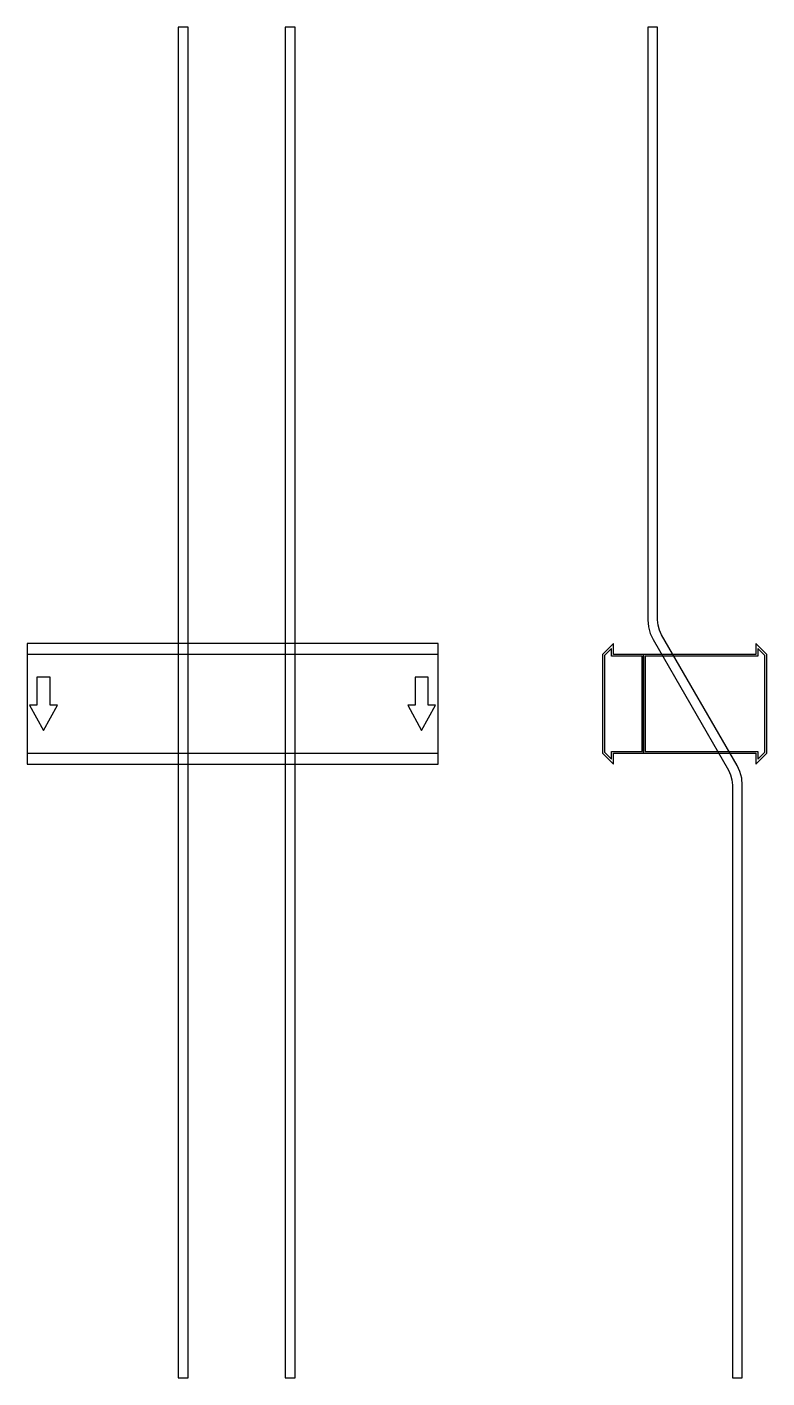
# Model space of a CAD drawing. Extents: x 0 to 900, y -820 to 823.
import ezdxf

# ---------------------------------------------------------------- set-up
doc = ezdxf.new("R2010")
doc.units = 0
doc.layers.add('Halfen', color=7, linetype='CONTINUOUS')

msp = doc.modelspace()

# ---------------------------------------------------------------- linework, layer by layer
at = {"layer": 'Halfen', "color": 7}
for points in [[(196, -819.914), (196, 823.254), (184, 823.254), (184, -819.914)], [(326, -819.914), (326, 823.254), (314, 823.254), (314, -819.914)], [(870, -819.914), (870, -98.785), (869.271, -90.449), (867.105, -82.368), (863.569, -74.785), (771.823, 84.124), (769.171, 89.812), (767.547, 95.873), (767, 102.124), (767, 162.254), (767, 823.254), (755, 823.254), (755, 162.254), (755, 102.124), (755.729, 93.789), (757.895, 85.707), (761.431, 78.124), (853.177, -80.785), (855.829, -86.472), (857.453, -92.533), (858, -98.785), (858, -819.914)], [(0, -73.5), (500, -73.5), (500, 73.5), (0, 73.5)], [(750, -60), (750, 60), (713.5, 60), (713.5, 73.5), (700, 60), (700, -60), (713.5, -73.5), (713.5, -60)], [(748, -58), (748, 58), (711, 58), (711, 67.25), (702.5, 58.75), (702.5, -58.75), (711, -67.25), (711, -58)], [(900, -60), (900, 60), (886.5, 73.5), (886.5, 60), (750, 60), (750, -60), (886.5, -60), (886.5, -73.5)], [(897.5, -58.75), (897.5, 58.75), (889, 67.25), (889, 58), (752, 58), (752, -58), (889, -58), (889, -67.25)], [(0, -60), (500, -60), (500, 60), (0, 60)], [(20, -32.5), (37, -1.5), (28, -1.5), (28, 32.5), (12, 32.5), (12, -1.5), (3, -1.5)], [(480, -32.5), (497, -1.5), (488, -1.5), (488, 32.5), (472, 32.5), (472, -1.5), (463, -1.5)]]:
    msp.add_lwpolyline(points, close=True, dxfattribs=at)

doc.saveas('drawing.dxf')
